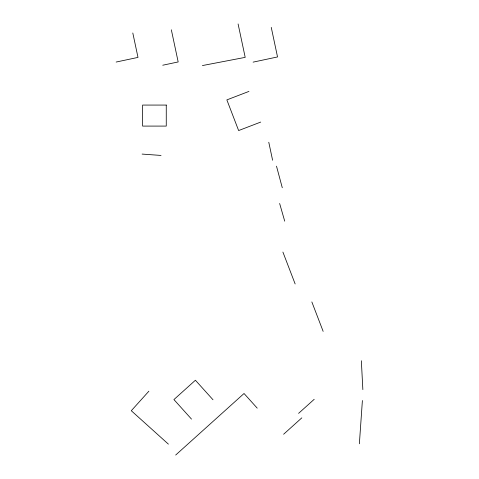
<?xml version="1.0" encoding="UTF-8"?>
<svg xmlns="http://www.w3.org/2000/svg" width="479" height="479" viewBox="0 0 479 479"><rect width="100%" height="100%" fill="white"/><g stroke="black" fill="none" stroke-linecap="round" stroke-linejoin="round"><path stroke-width="0.72" d="M359.37 443.788L362.393 400.534M148.879 391.199L131.294 410.731L168.398 444.141M175.679 455.05L244.039 393.504L257.223 408.15M298.585 413.365L314.212 399.3M283.622 434.243L301.818 417.856M248.942 91.411L226.86 99.889L238.632 130.557L260.714 122.079M116.146 62.048L137.994 57.402L132.803 32.985M162.752 65.222L178.176 61.941L171.344 29.812M253.116 62.132L277.533 56.941L271.252 27.381M202.401 65.563L245.2 57.366L238.093 23.95M142.107 154.082L161.034 155.436M212.993 399.761L195.408 380.236L173.925 399.576L191.51 419.107M311.847 301.938L323.151 331.378M282.903 252.068L295.148 283.957M279.64 203.479L284.712 221.16M276.497 166.165L282.281 187.744M268.779 142.251L272.605 160.243M361.346 360.753L362.854 389.625M166.261 105.069L142.604 105.069L142.604 126.091L166.261 126.091L166.261 105.069"/></g></svg>
